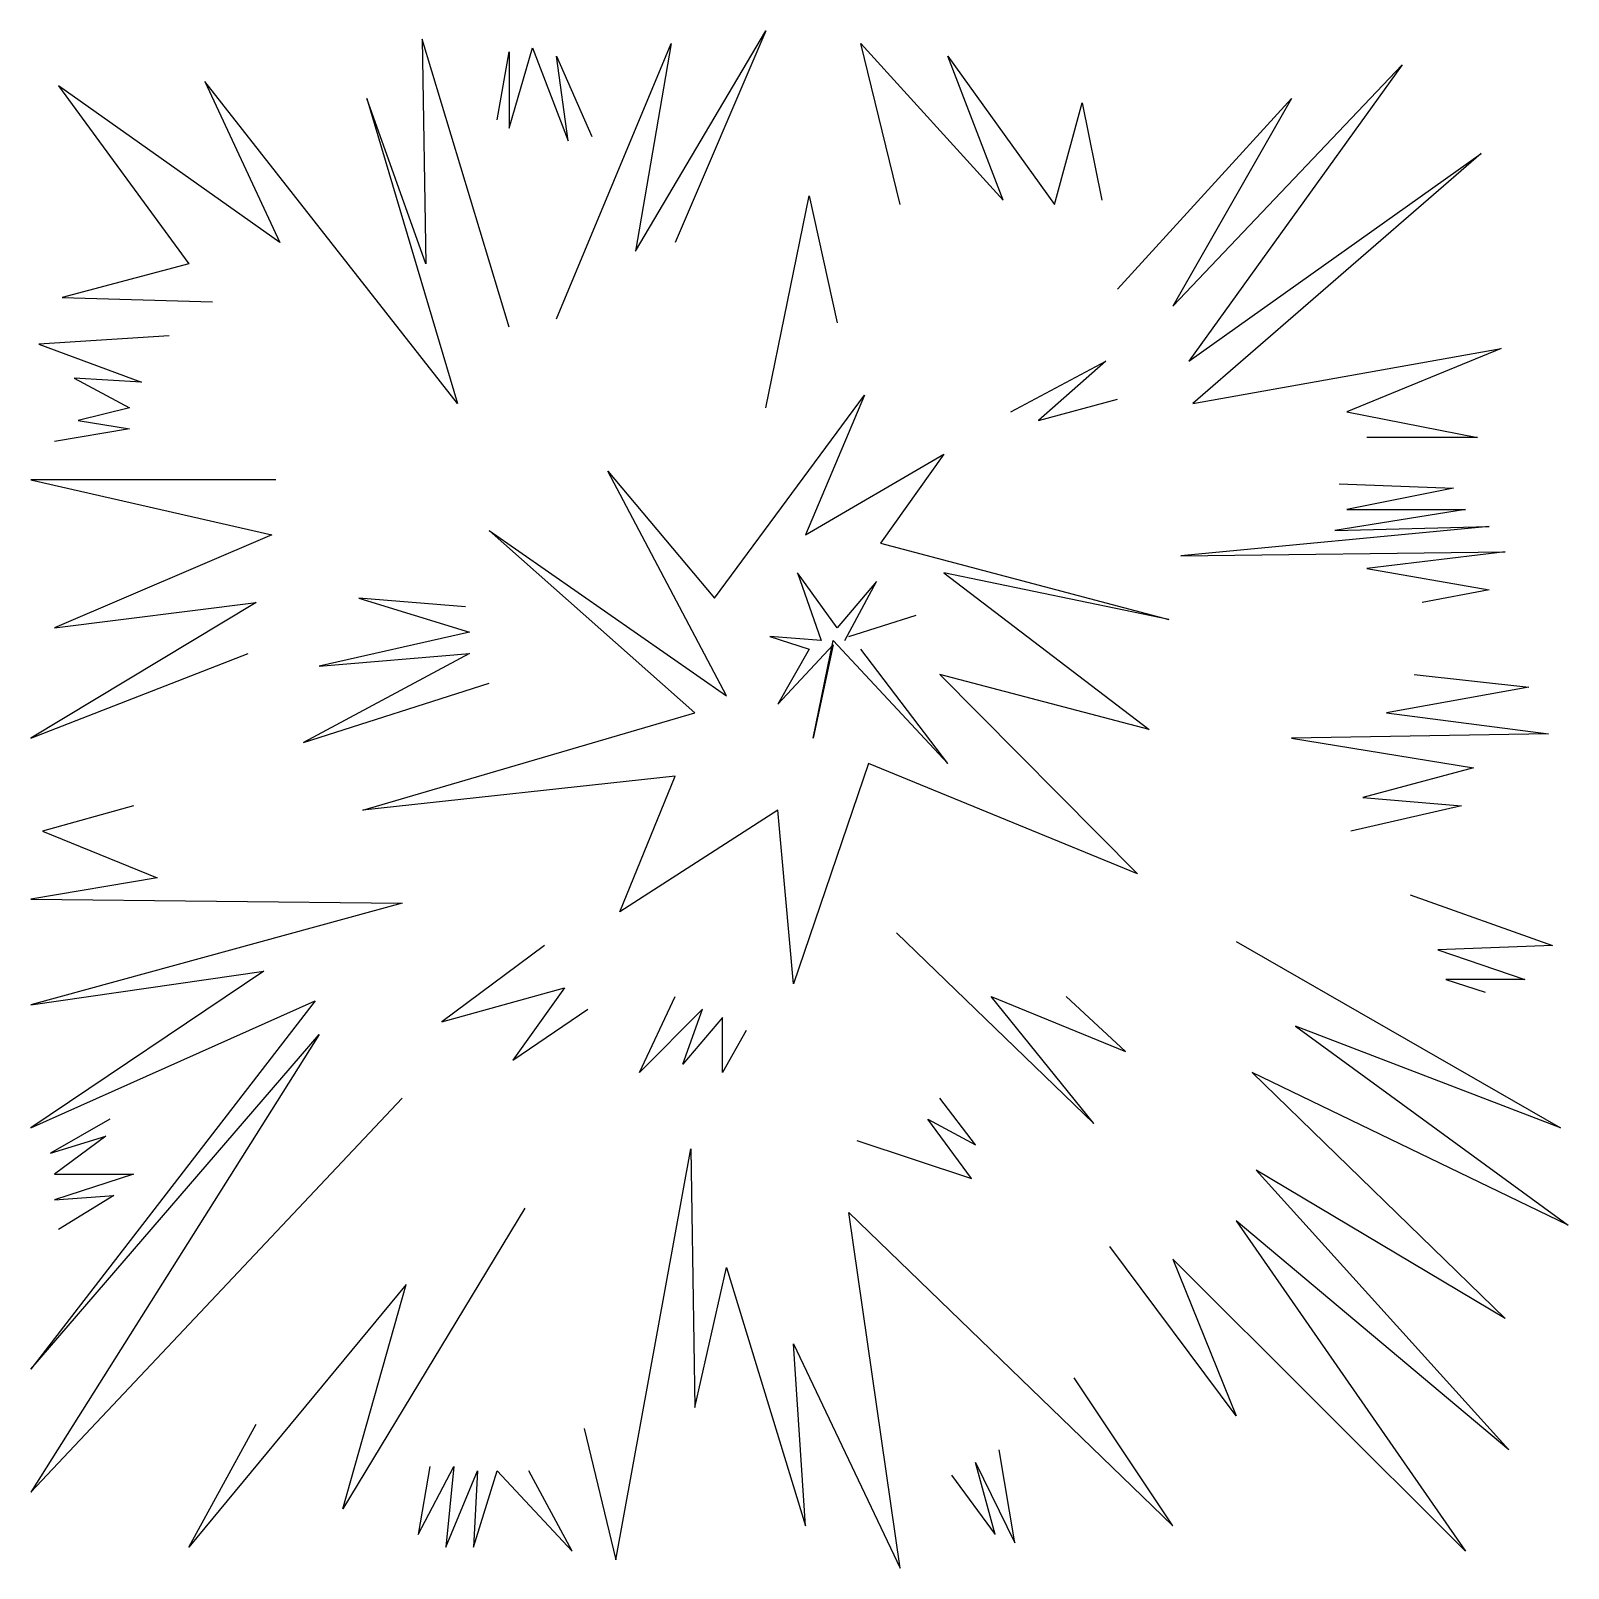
# Model space of a CAD drawing. Extents: x -6.4 to 7.1, y -6.6 to 6.8.
import ezdxf

# ---------------------------------------------------------------- set-up
doc = ezdxf.new("R2010")
doc.units = 0
doc.layers.get('0').update_dxf_attribs({"color": 74, "linetype": 'CONTINUOUS'})

msp = doc.modelspace()

# ---------------------------------------------------------------- linework, layer by layer
at = {"color": 0}
for p, q in [((-2.191, 4.24), (-2.95, 6.753)), ((-2.95, 6.753), (-2.916, 4.794)), ((-1.777, 4.313), (-0.777, 6.716)), ((-1.087, 4.905), (0.051, 6.827)), ((-0.777, 6.716), (-1.087, 4.905)), ((0.051, 6.827), (-0.742, 4.979)), ((1.224, 5.312), (0.879, 6.716)), ((0.879, 6.716), (2.121, 5.348)), ((-2.295, 6.051), (-2.191, 6.642)), ((-2.191, 5.977), (-1.985, 6.679)), ((-2.191, 6.642), (-2.191, 5.977)), ((-1.985, 6.679), (-1.674, 5.866)), ((-1.674, 5.866), (-1.777, 6.606)), ((-1.777, 6.606), (-1.467, 5.903)), ((2.121, 5.348), (1.638, 6.606)), ((1.638, 6.606), (2.569, 5.312)), ((3.604, 4.425), (5.605, 6.531)), ((5.605, 6.531), (3.742, 3.944)), ((-4.192, 4.979), (-6.124, 6.347)), ((-6.124, 6.347), (-4.986, 4.794)), ((-2.64, 3.575), (-4.847, 6.383)), ((-4.847, 6.383), (-4.192, 4.979)), ((-2.916, 4.794), (-3.433, 6.236)), ((-3.433, 6.236), (-2.64, 3.575)), ((2.569, 5.312), (2.811, 6.198)), ((2.811, 6.198), (2.983, 5.348)), ((3.121, 4.572), (4.639, 6.236)), ((4.639, 6.236), (3.604, 4.425)), ((3.742, 3.944), (6.295, 5.755)), ((6.295, 5.755), (3.777, 3.575)), ((0.051, 3.537), (0.43, 5.386)), ((0.43, 5.386), (0.672, 4.277)), ((-4.986, 4.794), (-6.09, 4.498)), ((-6.09, 4.498), (-4.779, 4.461)), ((-5.158, 4.166), (-6.296, 4.092)), ((-6.296, 4.092), (-5.399, 3.76)), ((3.777, 3.575), (6.467, 4.055)), ((6.467, 4.055), (5.122, 3.501)), ((2.189, 3.501), (3.018, 3.944)), ((3.018, 3.944), (2.431, 3.426)), ((-5.399, 3.76), (-5.986, 3.796)), ((-5.986, 3.796), (-5.503, 3.537)), ((-0.398, 1.875), (0.913, 3.648)), ((0.913, 3.648), (0.396, 2.429)), ((-5.503, 3.537), (-5.952, 3.426)), ((2.431, 3.426), (3.121, 3.611)), ((5.122, 3.501), (6.261, 3.279)), ((-5.952, 3.426), (-5.503, 3.352)), ((-5.503, 3.352), (-6.159, 3.242)), ((6.261, 3.279), (5.295, 3.279)), ((0.396, 2.429), (1.604, 3.131)), ((1.604, 3.131), (1.051, 2.355)), ((-0.294, 1.024), (-1.329, 2.983)), ((-1.329, 2.983), (-0.398, 1.875)), ((-4.227, 2.909), (-6.365, 2.909)), ((-6.365, 2.909), (-4.262, 2.429)), ((5.053, 2.872), (6.053, 2.835)), ((6.053, 2.835), (5.122, 2.65)), ((6.157, 2.65), (5.018, 2.466)), ((5.122, 2.65), (6.157, 2.65)), ((-4.262, 2.429), (-6.159, 1.616)), ((-0.57, 0.876), (-2.364, 2.466)), ((-2.364, 2.466), (-0.294, 1.024)), ((6.363, 2.502), (3.673, 2.244)), ((5.018, 2.466), (6.363, 2.502)), ((1.051, 2.355), (3.569, 1.69)), ((3.673, 2.244), (6.502, 2.281)), ((6.502, 2.281), (5.295, 2.133)), ((0.672, 1.616), (0.327, 2.096)), ((0.327, 2.096), (0.534, 1.505)), ((1.017, 2.022), (0.672, 1.616)), ((0.741, 1.505), (1.017, 2.022)), ((3.569, 1.69), (1.604, 2.096)), ((1.604, 2.096), (3.397, 0.729)), ((5.295, 2.133), (6.363, 1.948)), ((6.363, 1.948), (5.778, 1.837)), ((-4.399, 1.837), (-6.365, 0.655)), ((-6.159, 1.616), (-4.399, 1.837)), ((-2.571, 1.8), (-3.502, 1.875)), ((-3.502, 1.875), (-2.536, 1.579)), ((0.775, 1.541), (1.362, 1.726)), ((-2.536, 1.579), (-3.847, 1.283)), ((0.534, 1.505), (0.085, 1.541)), ((0.085, 1.541), (0.43, 1.431)), ((0.465, 0.655), (0.638, 1.505)), ((0.638, 1.505), (1.638, 0.433)), ((-6.365, 0.655), (-4.468, 1.394)), ((-2.536, 1.394), (-3.985, 0.617)), ((-3.847, 1.283), (-2.536, 1.394)), ((0.155, 0.95), (0.638, 1.467)), ((0.43, 1.431), (0.155, 0.95)), ((0.638, 1.467), (0.465, 0.655)), ((1.638, 0.433), (0.879, 1.431)), ((3.397, 0.729), (1.569, 1.209)), ((1.569, 1.209), (3.294, -0.529)), ((5.709, 1.209), (6.709, 1.098)), ((-3.985, 0.617), (-2.364, 1.135)), ((6.709, 1.098), (5.467, 0.876)), ((-3.467, 0.026), (-0.57, 0.876)), ((5.467, 0.876), (6.881, 0.691)), ((6.881, 0.691), (4.639, 0.655)), ((4.639, 0.655), (6.226, 0.396)), ((0.948, 0.433), (0.292, -1.489)), ((3.294, -0.529), (0.948, 0.433)), ((-0.742, 0.322), (-3.467, 0.026)), ((-1.225, -0.861), (-0.742, 0.322)), ((6.226, 0.396), (5.26, 0.137)), ((5.26, 0.137), (6.122, 0.063)), ((-5.469, 0.063), (-6.262, -0.159)), ((0.155, 0.026), (-1.225, -0.861)), ((0.292, -1.489), (0.155, 0.026)), ((6.122, 0.063), (5.156, -0.159)), ((-6.262, -0.159), (-5.261, -0.565)), ((-5.261, -0.565), (-6.365, -0.75)), ((-6.365, -0.75), (-3.123, -0.787)), ((-3.123, -0.787), (-6.365, -1.674)), ((5.674, -0.713), (6.916, -1.156)), ((1.19, -1.046), (2.914, -2.709)), ((-1.881, -1.156), (-2.778, -1.822)), ((4.156, -1.12), (6.985, -2.746)), ((6.916, -1.156), (5.915, -1.194)), ((5.915, -1.194), (6.675, -1.452)), ((-6.365, -1.674), (-4.33, -1.379)), ((-4.33, -1.379), (-6.365, -2.746)), ((6.675, -1.452), (5.984, -1.452)), ((5.984, -1.452), (6.329, -1.564)), ((-2.778, -1.822), (-1.708, -1.526)), ((-1.708, -1.526), (-2.157, -2.155)), ((-1.053, -2.265), (-0.742, -1.6)), ((2.914, -2.709), (2.017, -1.6)), ((2.017, -1.6), (3.19, -2.081)), ((3.19, -2.081), (2.672, -1.6)), ((-6.365, -2.746), (-3.882, -1.637)), ((-3.882, -1.637), (-6.365, -4.852)), ((-2.157, -2.155), (-1.502, -1.711)), ((-0.501, -1.711), (-1.053, -2.265)), ((-0.673, -2.191), (-0.501, -1.711)), ((-0.328, -1.785), (-0.673, -2.191)), ((-0.328, -2.265), (-0.328, -1.785)), ((6.985, -2.746), (4.673, -1.859)), ((4.673, -1.859), (7.054, -3.596)), ((-6.365, -4.852), (-3.847, -1.933)), ((-3.847, -1.933), (-6.365, -5.925)), ((-0.122, -1.896), (-0.328, -2.265)), ((7.054, -3.596), (4.294, -2.265)), ((4.294, -2.265), (6.502, -4.41)), ((-6.365, -5.925), (-3.123, -2.487)), ((1.879, -2.894), (1.569, -2.487)), ((-5.676, -2.672), (-6.193, -2.967)), ((1.845, -3.19), (1.465, -2.672)), ((1.465, -2.672), (1.879, -2.894)), ((-6.193, -2.967), (-5.71, -2.82)), ((-5.71, -2.82), (-6.159, -3.152)), ((-1.26, -6.516), (-0.605, -2.931)), ((-0.605, -2.931), (-0.57, -5.186)), ((0.844, -2.857), (1.845, -3.19)), ((-6.159, -3.152), (-5.469, -3.152)), ((-5.469, -3.152), (-6.159, -3.375)), ((6.502, -4.41), (4.329, -3.116)), ((4.329, -3.116), (6.536, -5.555)), ((-6.159, -3.375), (-5.641, -3.337)), ((-5.641, -3.337), (-6.124, -3.633)), ((-2.053, -3.448), (-3.64, -6.072)), ((1.224, -6.59), (0.775, -3.485)), ((0.775, -3.485), (3.604, -6.221)), ((6.536, -5.555), (4.156, -3.559)), ((4.156, -3.559), (6.157, -6.442)), ((4.156, -5.26), (3.052, -3.781)), ((-0.57, -5.186), (-0.294, -3.966)), ((-0.294, -3.966), (0.396, -6.221)), ((6.157, -6.442), (3.604, -3.892)), ((3.604, -3.892), (4.156, -5.26)), ((-3.088, -4.114), (-4.986, -6.405)), ((-3.64, -6.072), (-3.088, -4.114)), ((0.396, -6.221), (0.292, -4.631)), ((0.292, -4.631), (1.224, -6.59)), ((3.604, -6.221), (2.741, -4.927)), ((-4.986, -6.405), (-4.399, -5.333)), ((-1.536, -5.37), (-1.26, -6.516)), ((2.224, -6.368), (2.087, -5.555)), ((-2.882, -5.703), (-2.984, -6.294)), ((-2.984, -6.294), (-2.674, -5.703)), ((-2.674, -5.703), (-2.743, -6.405)), ((-2.743, -6.405), (-2.467, -5.74)), ((-2.467, -5.74), (-2.502, -6.405)), ((-2.502, -6.405), (-2.295, -5.74)), ((-2.295, -5.74), (-1.639, -6.442)), ((-1.639, -6.442), (-2.019, -5.74)), ((2.052, -6.294), (1.879, -5.666)), ((1.879, -5.666), (2.224, -6.368)), ((1.672, -5.777), (2.052, -6.294))]:
    msp.add_line(p, q, dxfattribs=at)

doc.saveas('drawing.dxf')
